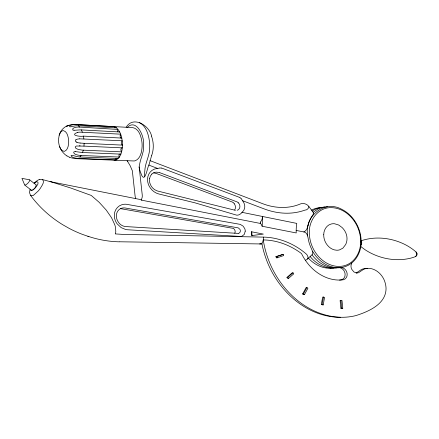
<?xml version="1.0" encoding="UTF-8"?>
<svg xmlns="http://www.w3.org/2000/svg" width="439" height="439" viewBox="0 0 439 439"><rect width="100%" height="100%" fill="white"/><g stroke="black" fill="none" stroke-linecap="round" stroke-linejoin="round"><path stroke-width="0.66" d="M80.107 143.054L84.112 143.312L83.959 146.116L76.353 146.006L75.168 146.988L75.969 148.42L78.433 149.523L82.312 150.122L121.592 151.85A33.249 29.468 19.6 0 0 122.311 147.861L122.443 143.043L121.801 138.071A29.934 26.527 19.6 0 0 120.615 134.021L120.374 133.451A21.654 19.19 19.6 0 0 119.682 131.963L81.385 129.906A18.158 16.089 19.6 0 0 80.161 129.884L75.7 130.196A15.853 14.048 19.6 0 1 74.504 130.251L74.043 130.24M260.267 223.456L260.316 222.107M323.73 234.635C323.724 230.047 326.506 225.185 331.16 224.016A9.137 8.1 19.6 0 1 334.545 223.753L338.727 225.031L342.179 227.6A17 15.069 19.6 0 1 345.707 244.485L342.854 248.178L339.539 249.884A9.12 8.083 19.6 0 1 336.702 250.225C331.472 250.011 327.082 246.054 325.085 241.406A18.636 16.517 19.6 0 1 323.73 234.635M262.692 216.52L262.182 226.25L296.226 232.95A57.63 51.072 19.6 0 1 296.78 223.407L241.982 212.333A8.028 7.112 19.6 0 1 240.276 214.067L239.963 214.276A7.249 6.426 19.6 0 1 239.54 214.523L239.151 214.709A5.52 4.889 19.6 0 1 237.878 215.105L237.296 215.159A3.073 2.722 19.6 0 1 236.226 215.033L194.998 202.84L158.825 193.972C154.616 192.919 151.054 189.851 149.117 185.999A16.72 14.816 19.6 0 1 147.636 181.087C146.966 176.341 149.419 171.106 154.001 169.295A10.728 9.51 19.6 0 1 157.766 168.488L159.253 168.066M120.182 135.371L120.665 134.169L79.964 132.134A15.376 13.631 19.6 0 0 77.752 132.358M149.556 178.602L150.368 176.072L151.834 174.08M321.299 304.529L322.676 297.077L323.499 297.055L324.569 297.444L323.197 304.902L321.299 304.529L323.197 304.902M322.122 304.512L323.499 297.055M307.986 225.673C307.382 228.11 306.323 230.93 303.826 231.946M83.267 150.176L82.548 152.509A18.882 16.731 19.6 0 1 82.005 152.481L76.024 151.674A9.856 8.731 19.6 0 0 75.568 151.642M59.205 135.119L58.557 139.201A25.802 22.866 19.6 0 0 58.639 142.252C59.117 145.594 60.028 150.467 63.902 151.329A2.376 2.107 19.6 0 0 64.621 151.252C67.99 149.842 68.468 145.479 68.671 142.28A25.824 22.883 19.6 0 0 68.561 139.564C68.072 136.244 67.151 131.48 63.337 130.602A2.393 2.118 19.6 0 0 62.519 130.696L60.598 132.155L59.205 135.119L60.148 132.671A18.531 16.419 19.6 0 1 61.087 131.025L61.729 130.131A16.989 15.052 19.6 0 1 66.163 126.333L66.821 125.998L66.426 126.223M149.101 164.422L151.554 155.796M139.827 170.359L141.693 175.326A12.083 10.712 19.6 0 0 142.291 176.385C145.572 181.208 147.499 166.644 149.03 164.696M120.901 154.001L121.592 151.85L120.939 150.456A4.62 4.099 19.6 0 1 120.999 148.766L121.614 147.828M30.104 189.231L29.49 192.507L30.478 195.284M151.576 155.746L151.735 155.313A34.632 30.692 19.6 0 0 151.482 136.085M313.336 213.969L313.067 214.539A12.764 11.31 19.6 0 1 312.738 215.099L312.255 215.818A34.258 30.362 19.6 0 0 308.024 225.679M49.997 181.598L140.156 199.493A2.497 2.211 19.6 0 1 141.374 200.14L142.214 197.073A15.37 13.62 19.6 0 0 142.192 194.488L139.163 166.957A64.259 56.949 19.6 0 1 141.846 156.317L143.185 151.428L143.63 147.147A44.065 39.055 19.6 0 0 143.526 142.675C143.871 135.338 136.172 118.585 127.398 127.305M302.658 293.927L306.12 287.572L306.932 287.54L307.898 288.291L304.436 294.651L303.623 294.679L302.658 293.927L303.47 293.9L304.436 294.651M303.47 293.9L306.932 287.54M360.979 244.995L361.747 243.623A1.635 1.449 19.6 0 1 361.752 242.822L361.154 241.406M351.815 262.939L351.019 265.419A8.593 7.617 19.6 0 0 351.76 269.321L353.916 271.939L356.391 272.948M234.75 233.191C235.88 231.578 234.618 228.928 233.246 228.417M126.18 127.239C133.237 115.441 149.353 125.472 151.592 136.057M34.044 183.255L34.769 182.52M305.363 260.256A6.881 6.097 19.6 0 0 307.465 259.015C308.666 257.677 307.585 255.717 306.768 254.466C297.093 245.845 284.867 239.957 272.043 237.867A56.049 49.673 19.6 0 0 263.592 237.115L123.513 234.437L115.309 233.91A12.314 10.909 19.6 0 0 115.797 231.435L115.375 226.881A26.439 23.432 19.6 0 0 114.996 225.465L114.903 225.158M34.352 183.491C37.447 179.655 39.724 182.608 36.64 186.103A21.198 18.784 19.6 0 1 35.142 188.046L32.804 190.114M307.47 259.01L312.672 254.126L312.777 252.184L311.75 249.385A42.731 37.869 19.6 0 1 308.057 237.845C307.646 235.617 306.877 232.78 304.43 232.066L296.182 230.431M288.511 278.403L293.751 273.837L293 272.8L292.193 272.849L286.947 277.404L287.704 278.447L288.511 278.403L287.748 277.366L286.947 277.404M287.748 277.366L293 272.8M313.144 212.3L317.803 209.123A21.615 19.151 19.6 0 1 324.701 207.027M75.969 139.838L76.836 139.333A9.46 8.385 19.6 0 1 79.602 138.872M241.982 212.333L243.771 210.44L244.622 208.223A10.212 9.049 19.6 0 0 243.003 201.347L242.487 200.672A7.578 6.711 19.6 0 0 241.461 199.026L241.274 198.812M33.688 195.119L38.308 190.916A37.836 33.529 19.6 0 0 40.289 188.391C41.557 186.048 45.118 181.938 42.545 179.584A5.905 5.23 19.6 0 0 40.042 179.507L39.675 179.573M33.446 195.234L31.646 195.767M360.776 246.553L364.798 249.544A51.67 45.793 19.6 0 0 370.505 252.924C382.287 258.988 396.17 261.315 409.186 258.505A43.79 38.808 19.6 0 0 415.299 256.683L416.496 255.421A4.352 3.852 19.6 0 0 416.759 253.643L415.996 251.991A3.276 2.903 19.6 0 1 416.94 253.468M67.354 125.955L70.449 124.819A13.51 11.974 19.6 0 1 72.709 124.396L132.737 127.606C139.141 128.836 141.166 136.54 141.94 142.115A37.749 33.452 19.6 0 1 142.115 146.494C141.813 151.779 140.562 158.896 134.855 160.85A4.588 4.066 19.6 0 1 133.637 160.959L114.135 160.197A4.209 3.731 19.6 0 1 113.657 160.153L76.534 158.698A12.687 11.244 19.6 0 1 74.317 158.43L72.325 158.067A12.177 10.788 19.6 0 1 70.235 157.497L69.598 157.244M66.503 126.284L67.321 125.966M67.26 125.993L69.142 125.236M277.174 257.808L283.682 255.542L283.221 254.329L275.917 256.645L276.378 257.869L277.174 257.808L276.713 256.585L275.917 256.645M276.713 256.585L283.221 254.329M330.885 268.196L339.462 267.68A21.604 19.146 19.6 0 0 343.836 266.978C355.217 264.13 361.725 251.937 361.143 240.77C375.032 236.05 390.688 237.697 403.831 243.958A47.664 42.243 19.6 0 1 416.024 251.97M237.142 210.276L238.256 209.804A4.022 3.561 19.6 0 0 238.761 209.392L239.529 208.278A5.85 5.186 19.6 0 0 238.531 202.961M31.998 190.537L31.438 190.652M77.752 132.369C69 135.272 80.524 136.913 83.443 136.128L121.801 138.071M361.143 240.77C360.825 227.852 353.357 215.044 341.663 209.255C324.997 199.926 304.864 215.467 307.487 234.278A42.846 37.974 19.6 0 0 307.607 235.897M252.074 235.551L263.34 234.091L251.338 231.748L251.679 235.595L252.074 235.551L251.728 231.71M159.555 168.016L161.091 168.011M327.428 206.692L318.994 207.751A22.191 19.662 19.6 0 0 311.531 210.105M259.564 243.925L260.343 243.854M339.561 280.066C342.656 280.219 345.438 277.635 345.098 274.413A8.687 7.699 19.6 0 0 344.73 272.317C343.874 269.524 341.07 267.164 338.03 267.719C329.903 267.675 322.292 263.362 316.985 257.386A37.43 33.172 19.6 0 1 312.519 251.174M263.257 239.924A112.389 99.598 19.6 0 0 268.119 258.801C278.935 288.752 305.774 315.059 338.661 317.205A54.908 48.658 19.6 0 0 355.958 315.581C368.442 311.619 385.777 304.205 386.046 288.862A26.269 23.278 19.6 0 0 385.233 283.067C383.088 274.562 374.879 266.95 365.682 268.492A12.33 10.926 19.6 0 0 361.451 269.502L357.785 271.933A4.675 4.143 19.6 0 1 356.133 272.915M79.596 138.834L122.251 140.787L121.323 142.225A4.895 4.341 19.6 0 0 121.329 143.377L121.768 144.612L122.476 145.117L84.112 143.312M330.765 268.202C322.253 268.668 314.033 264.366 308.425 258.148M336.686 267.845C326.852 268.399 317.693 262.632 312.047 254.867M333.624 268.031C324.481 268.558 315.795 263.526 310.17 256.568M340.933 300.479L340.104 300.501L340.878 308.266L342.771 308.255L342.003 300.479L340.933 300.479L341.707 308.255L340.878 308.266M341.943 308.266L342.771 308.255M340.938 267.543C343.655 267.455 345.948 269.656 346.766 272.12A8.714 7.721 19.6 0 1 347.161 274.304C347.479 277.453 344.802 280.159 341.701 279.961C328.229 281.042 315.383 273.42 307.355 262.994A54.601 48.383 19.6 0 1 301.516 253.577C292.555 246.861 282.019 242.136 270.907 240.534A53.887 47.758 19.6 0 0 263.493 239.93A12.012 10.646 19.6 0 0 263.587 237.115M119.874 241.785L259.043 243.919A2.266 2.008 19.6 0 0 259.301 243.936L261.979 244.046M340.373 317.309C305.961 317.216 277.141 289.855 266.061 258.714A111.929 99.192 19.6 0 1 261.814 243.179A2.881 2.552 19.6 0 1 260.349 243.875M75.552 151.642C71.903 151.17 74.273 154.533 76.567 154.726A14.827 13.137 19.6 0 0 81.067 155.477L119.309 157.069L119.123 156.553A4.714 4.176 19.6 0 1 119.068 154.753A3.128 2.771 19.6 0 1 119.309 154.067M116.039 158.408A4.78 4.236 19.6 0 0 116.05 159.867L77.912 158.369A12.424 11.008 19.6 0 1 73.56 157.519C72.078 157.371 69.834 154.934 71.919 155.329A7.161 6.349 19.6 0 1 72.737 155.477L77.017 156.58A15.875 14.07 19.6 0 0 79.914 156.97L118.118 158.49M82.548 152.509L120.846 154.133M83.959 146.116L122.316 147.861M79.355 145.797L80.117 145.83M116.494 127.892A5.817 5.153 19.6 0 0 114.305 126.673L76.177 124.55A12.193 10.805 19.6 0 0 71.875 125C71.08 125.093 68.533 126.437 69.949 126.805A4.851 4.297 19.6 0 0 71.058 126.69L74.904 125.938A15.568 13.796 19.6 0 1 78.312 125.735L116.505 127.881A12.265 10.871 19.6 0 1 119.578 131.996M238.157 233.4L125.768 226.573A7.452 6.601 19.6 0 1 124.775 226.453C117.526 225.251 113.251 214.88 119.068 209.633A7.567 6.706 19.6 0 1 122.591 207.998A8.16 7.233 19.6 0 1 125.494 208.042L237.834 227.797A2.36 2.091 19.6 0 1 238.355 227.945L239.93 229.361A3.726 3.303 19.6 0 1 240.32 231.402L239.793 232.621L238.937 233.246A2.19 1.937 19.6 0 1 238.35 233.394M153.639 172.895L156.141 173.416L232.884 202.269M120.604 208.651L232.9 228.313M141.385 200.129L260.267 223.424M161.25 168.027L161.728 168.115M29.539 179.798L21.95 178.377L24.655 184.956M50.732 181.762L51.045 181.839M42.545 179.584L49.887 181.565M235.425 210.347L157.327 190.954L154.605 189.664L152.509 187.843A12.654 11.211 19.6 0 1 149.584 178.607M51.209 181.878L70.481 187.925L91.235 195.437L99.203 202.352L106.233 210.061L111.528 217.733L114.782 224.784M162.051 168.197L238.981 197.171A4.549 4.033 19.6 0 1 239.798 197.572L239.935 197.654M159.423 172.554L156.542 172.154A7.633 6.761 19.6 0 0 151.801 174.053M88.843 236.599L82.62 234.453A104.877 92.947 19.6 0 1 69.121 228.362L62.629 224.664A106.54 94.418 19.6 0 1 30.494 195.295M159.648 172.626L237.543 202.077M148.909 165.124L157.766 168.488M242.487 200.672L264.229 208.926C272.229 211.955 280.812 213.541 289.378 213.167A51.994 46.079 19.6 0 0 304.99 210.105C307.168 210.391 310.197 206.89 308.216 205.732A6.826 6.053 19.6 0 0 301.906 203.575L301.412 203.658A6.826 6.053 19.6 0 0 300.188 204.036C288.253 209.041 274.507 208.278 262.577 203.652L150.006 160.63M76.984 142.335L76.188 141.879M139.432 122.558C146.5 126.328 148.722 135.102 149.562 142.483A50.732 44.959 19.6 0 1 149.677 148.228C149.578 155.971 145.188 162.798 144.837 170.519A74.213 65.768 19.6 0 0 144.508 176.549M66.975 155.872L67.765 156.344A16.528 14.646 19.6 0 0 69.56 157.228M237.823 202.269L238.564 202.933M233.093 202.417L234.3 203.663M36.119 184.874L29.682 179.858L29.622 180.824L28.645 182.333A15.425 13.675 19.6 0 1 27.284 183.765L25.786 184.874L24.743 185.077L31.465 190.285C33.787 190.049 35.866 187.14 36.223 185.022M120.884 138.022L120.412 137.319A4.412 3.913 19.6 0 1 120.209 135.377M241.165 198.691L241.066 198.587A6.459 5.723 19.6 0 0 240.55 198.11L240.358 197.956A5.652 5.01 19.6 0 0 240.067 197.742M31.065 190.575L30.949 190.444A1.229 1.087 19.6 0 1 30.757 189.719M30.576 195.404L30.763 195.624A0.713 0.631 19.6 0 0 31.339 195.772M308.88 206.506L313.408 212.663M127.513 161.316L127.112 160.74M127.557 161.376L130.12 165.629L132.342 170.766L135.064 195.712A13.697 12.138 19.6 0 0 135.739 198.62M82.34 132.155L81.824 130.855A21.934 19.437 19.6 0 0 81.385 129.906M83.443 136.128L83.882 138.9M113.224 126.509A4.385 3.885 19.6 0 1 114.299 126.695A4.878 4.324 19.6 0 0 114.354 127.76M120.884 153.996A18.778 16.638 19.6 0 1 119.326 157.074M119.243 157.03A9.477 8.401 19.6 0 1 116.11 159.966M116.044 159.867A4.747 4.203 19.6 0 1 114.617 160.191A4.291 3.803 19.6 0 1 114.135 160.197M77.912 158.364A4.417 3.913 19.6 0 1 76.534 158.704M262.533 216.504A11.985 10.618 19.6 0 1 260.398 222.161M356.386 272.998A4.434 3.929 19.6 0 0 359.848 271.807L363.525 269.376A12.325 10.926 19.6 0 1 367.761 268.366M260.36 223.369A5.257 4.659 19.6 0 1 262.056 226.255M312.228 211.055A22.126 19.607 19.6 0 1 321.683 207.384M263.148 239.913A7.15 6.338 19.6 0 1 261.896 243.239M66.904 155.966A18.339 16.254 19.6 0 1 59.561 146.396M78.312 125.746A9.351 8.286 19.6 0 1 79.596 127.08M81.061 155.505A11.963 10.602 19.6 0 1 79.92 156.964M119.638 241.834A95.153 84.326 19.6 0 1 87.882 236.248M139.832 170.354A26.592 23.569 19.6 0 1 139.152 166.957M234.196 203.729A6.217 5.509 19.6 0 1 234.717 209.897M313.517 212.652A2.008 1.778 19.6 0 1 313.248 213.908M416.951 253.517A3.221 2.859 19.6 0 1 415.283 256.694M74.043 130.218A3.583 3.172 19.6 0 1 72.792 130.01C71.447 127.403 77.73 126.838 79.602 127.08L117.773 129.423A4.637 4.11 19.6 0 0 117.822 131.415A3.243 2.875 19.6 0 0 117.987 131.876M76.139 141.94A1.597 1.416 19.6 0 1 75.876 139.756M80.107 143.01A10.509 9.312 19.6 0 1 76.968 142.384M34.873 182.602A12.912 11.441 19.6 0 1 39.592 179.419M245.242 231.144L244.271 234.421L241.96 236.177A4.648 4.116 19.6 0 1 240.122 236.418L127.557 229.756A11.337 10.048 19.6 0 1 125.614 229.487L121.148 227.621L117.092 223.786A15.941 14.125 19.6 0 1 114.359 214.627C114.53 210.265 117.493 206.111 121.702 204.788A11.057 9.795 19.6 0 1 126.317 204.267L239.848 224.302A2.524 2.239 19.6 0 1 240.352 224.428L243.113 226.151L244.693 228.51A8.094 7.172 19.6 0 1 245.242 231.144M360.649 241.977C360.704 252.222 354.575 263.098 344.192 265.743A20.238 17.933 19.6 0 1 337.02 266.363C324.432 265.2 314.467 254.631 310.922 242.954A41.628 36.892 19.6 0 1 309.402 234.431C308.052 221.58 317.496 207.186 331.357 207.636C344.615 207.91 355.431 218.951 359.086 231.123A41.639 36.898 19.6 0 1 360.595 239.392L360.649 241.977"/></g></svg>
